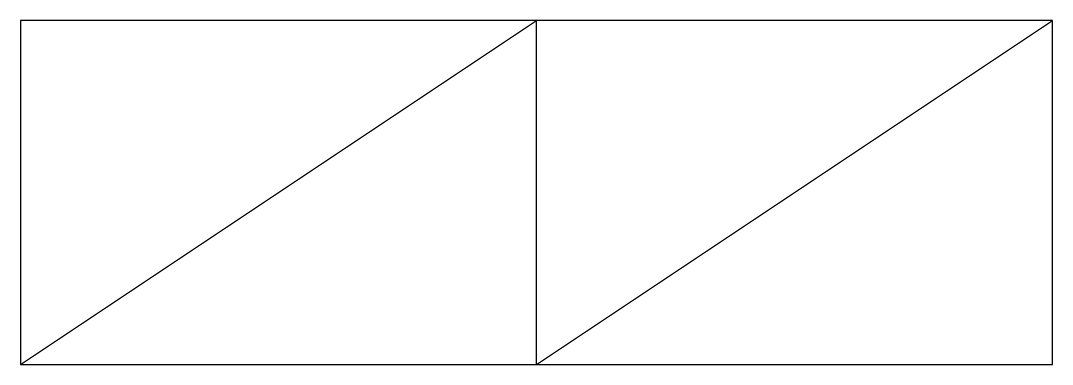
# Model space of a CAD drawing. Header units: metres. Extents: x -0.9 to 0.9, y -0.3 to 0.3.
import ezdxf

# ---------------------------------------------------------------- set-up
doc = ezdxf.new("R2010")
doc.units = ezdxf.units.M
doc.layers.add('XARCH-PLAN', color=2, linetype='Continuous')

# ---------------------------------------------------------------- blocks, each defined once
blk = doc.blocks.new('XA-Wardrobe')
for p, q in [((-0.9, -0.3), (0, 0.3)), ((0, -0.3), (0, 0.3)), ((0, -0.3), (0.9, 0.3))]:
    blk.add_line(p, q)
blk.add_lwpolyline([(-0.9, -0.3), (0.9, -0.3), (0.9, 0.3), (-0.9, 0.3)], close=True)

msp = doc.modelspace()

# ---------------------------------------------------------------- block references
at = {"layer": 'XARCH-PLAN'}
msp.add_blockref('XA-Wardrobe', (0, 0), dxfattribs=at)

doc.saveas('drawing.dxf')
